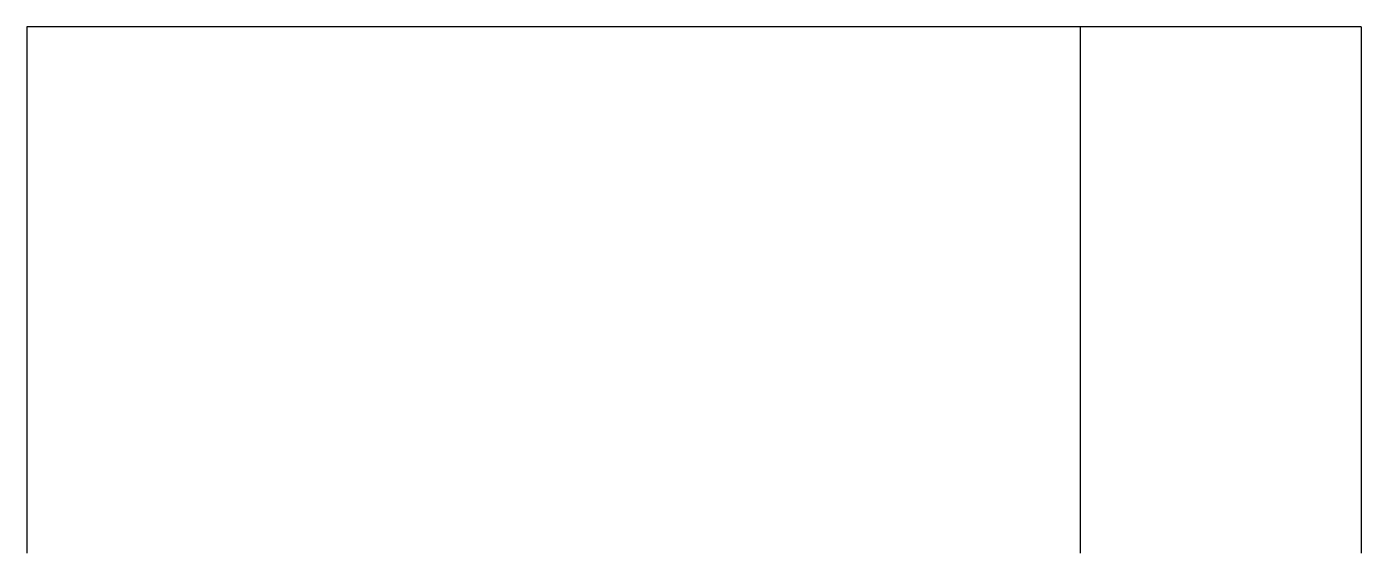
# Model space of a CAD drawing. Extents: x -52.82 to -45.22, y 697.22 to 700.22.
import ezdxf

# ---------------------------------------------------------------- set-up
doc = ezdxf.new("R2010")
doc.units = 0
doc.header["$MEASUREMENT"] = 0
doc.layers.add('2', color=3, linetype='CONTINUOUS')

msp = doc.modelspace()

# ---------------------------------------------------------------- linework, layer by layer
at = {"layer": '2'}
for p, q in [((-45.2184, 700.218), (-52.8184, 700.218)), ((-52.8184, 700.218), (-52.8184, 697.218)), ((-46.8184, 700.218), (-46.8184, 697.218)), ((-45.2184, 700.218), (-45.2184, 697.218))]:
    msp.add_line(p, q, dxfattribs=at)

doc.saveas('drawing.dxf')
